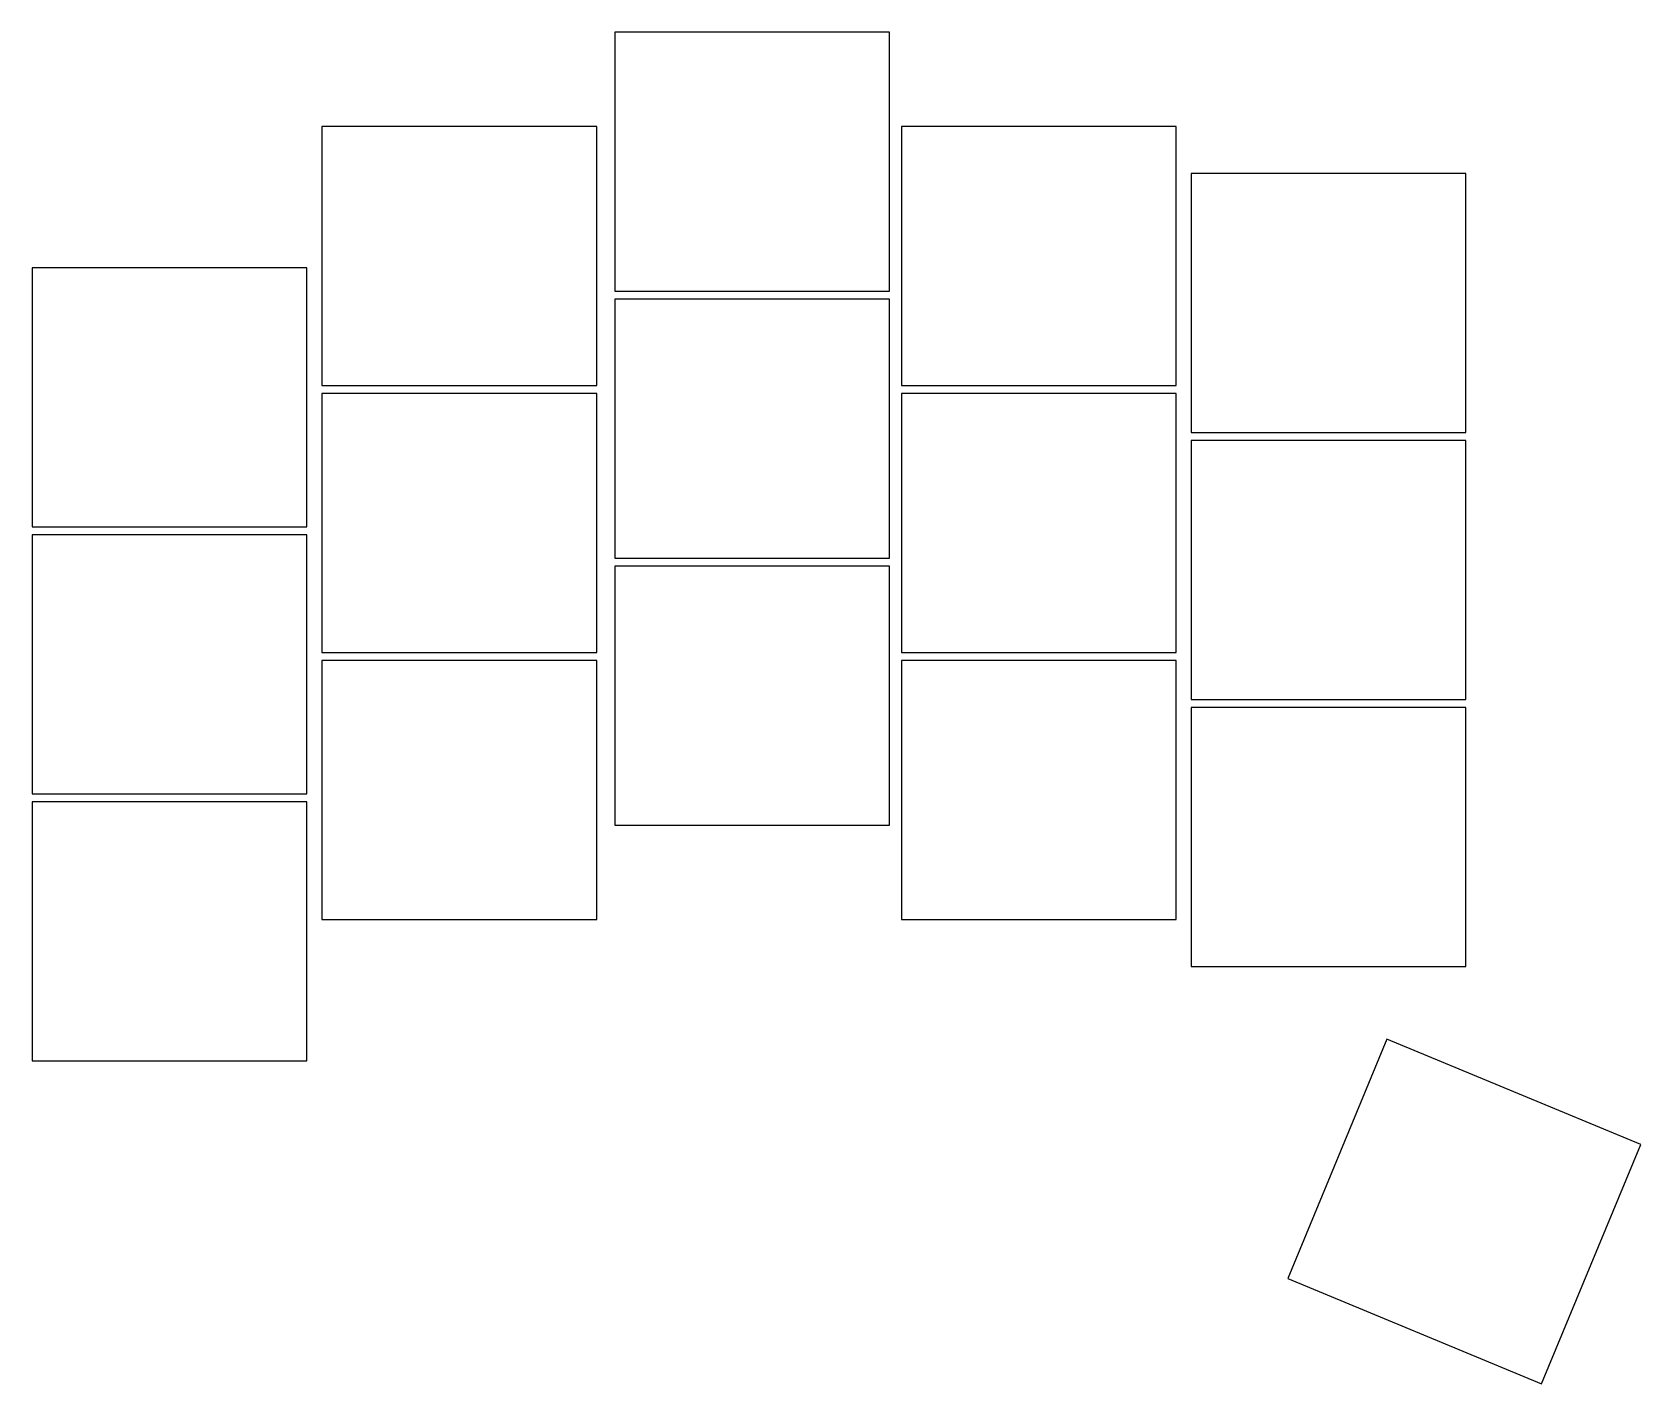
# Model space of a CAD drawing. Header units: millimetres. Extents: x 10 to 112, y -29 to 57.
import ezdxf

# ---------------------------------------------------------------- set-up
doc = ezdxf.new("R2010")
doc.units = ezdxf.units.MM

msp = doc.modelspace()

# ---------------------------------------------------------------- linework, layer by layer
for p, q in [((64.3, 57.25), (46.8, 57.25)), ((46.8, 57.25), (46.8, 40.75)), ((64.3, 40.75), (64.3, 57.25)), ((45.65, 51.25), (28.15, 51.25)), ((28.15, 51.25), (28.15, 34.75)), ((45.65, 34.75), (45.65, 51.25)), ((82.55, 51.25), (65.05, 51.25)), ((65.05, 51.25), (65.05, 34.75)), ((82.55, 34.75), (82.55, 51.25)), ((101, 48.25), (83.5, 48.25)), ((83.5, 48.25), (83.5, 31.75)), ((101, 31.75), (101, 48.25)), ((27.2, 42.25), (9.7, 42.25)), ((9.7, 42.25), (9.7, 25.75)), ((27.2, 25.75), (27.2, 42.25)), ((46.8, 40.75), (64.3, 40.75)), ((64.3, 40.25), (46.8, 40.25)), ((46.8, 40.25), (46.8, 23.75)), ((64.3, 23.75), (64.3, 40.25)), ((28.15, 34.75), (45.65, 34.75)), ((45.65, 34.25), (28.15, 34.25)), ((28.15, 34.25), (28.15, 17.75)), ((45.65, 17.75), (45.65, 34.25)), ((65.05, 34.75), (82.55, 34.75)), ((82.55, 34.25), (65.05, 34.25)), ((65.05, 34.25), (65.05, 17.75)), ((82.55, 17.75), (82.55, 34.25)), ((83.5, 31.75), (101, 31.75)), ((101, 31.25), (83.5, 31.25)), ((83.5, 31.25), (83.5, 14.75)), ((101, 14.75), (101, 31.25)), ((9.7, 25.75), (27.2, 25.75)), ((27.2, 25.25), (9.7, 25.25)), ((9.7, 25.25), (9.7, 8.75)), ((27.2, 8.75), (27.2, 25.25)), ((46.8, 23.75), (64.3, 23.75)), ((64.3, 23.25), (46.8, 23.25)), ((46.8, 23.25), (46.8, 6.75)), ((64.3, 6.75), (64.3, 23.25)), ((28.15, 17.75), (45.65, 17.75)), ((65.05, 17.75), (82.55, 17.75)), ((45.65, 17.25), (28.15, 17.25)), ((28.15, 17.25), (28.15, 0.75)), ((45.65, 0.75), (45.65, 17.25)), ((82.55, 17.25), (65.05, 17.25)), ((65.05, 17.25), (65.05, 0.75)), ((82.55, 0.75), (82.55, 17.25)), ((83.5, 14.75), (101, 14.75)), ((101, 14.25), (83.5, 14.25)), ((83.5, 14.25), (83.5, -2.25)), ((101, -2.25), (101, 14.25)), ((9.7, 8.75), (27.2, 8.75)), ((27.2, 8.25), (9.7, 8.25)), ((9.7, 8.25), (9.7, -8.25)), ((27.2, -8.25), (27.2, 8.25)), ((46.8, 6.75), (64.3, 6.75)), ((28.15, 0.75), (45.65, 0.75)), ((65.05, 0.75), (82.55, 0.75)), ((83.5, -2.25), (101, -2.25)), ((95.97, -6.88), (89.65, -22.12)), ((112.14, -13.57), (95.97, -6.88)), ((9.7, -8.25), (27.2, -8.25)), ((105.82, -28.82), (112.14, -13.57)), ((89.65, -22.12), (105.82, -28.82))]:
    msp.add_line(p, q)

doc.saveas('drawing.dxf')
